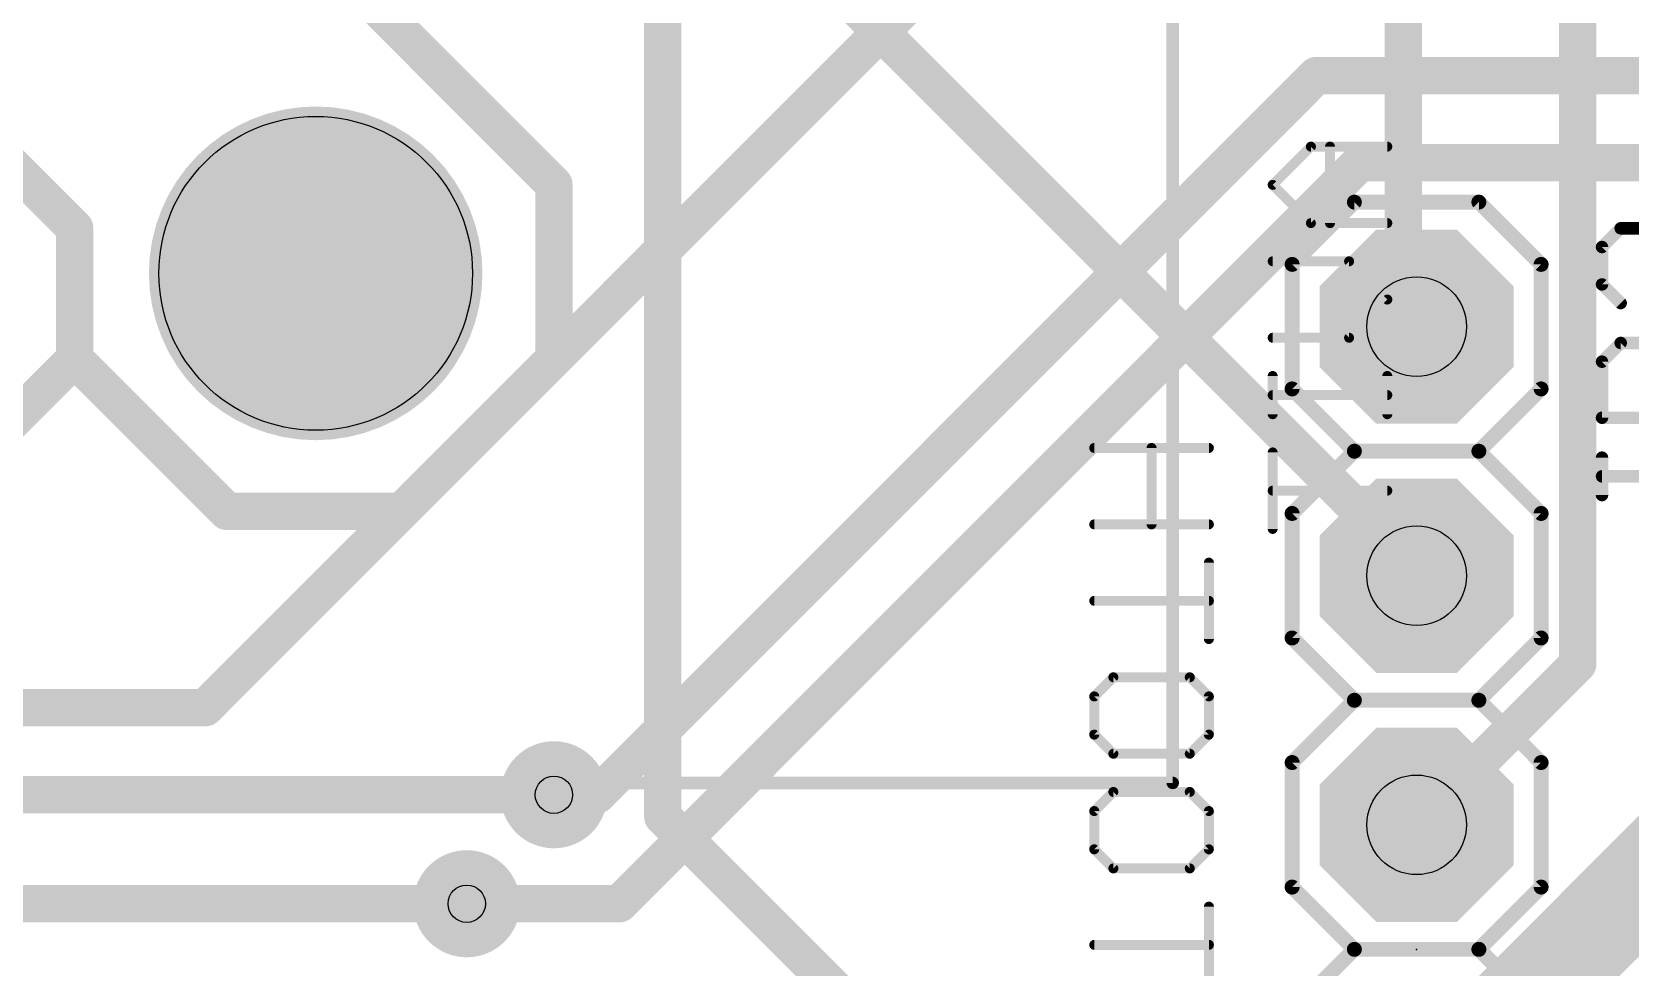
# Model space of a CAD drawing. Extents: x -15 to 99, y 4 to 73.
# Drawn here: x 42.46 to 58.76, y 12.25 to 21.78 of the extents above; entities that cross this region are included whole.
import ezdxf

# ---------------------------------------------------------------- set-up
doc = ezdxf.new("R2010")
doc.units = 0
for name, color, linetype in [('1', 22, 'CONTINUOUS'), ('122', 253, 'CONTINUOUS'), ('16', 175, 'CONTINUOUS'), ('17', 82, 'CONTINUOUS'), ('18', 82, 'CONTINUOUS'), ('20', 7, 'CONTINUOUS'), ('21', 253, 'CONTINUOUS'), ('23', 7, 'CONTINUOUS'), ('25', 253, 'CONTINUOUS'), ('29', 253, 'CONTINUOUS'), ('30', 253, 'CONTINUOUS'), ('44', 253, 'CONTINUOUS'), ('51', 253, 'CONTINUOUS')]:
    doc.layers.add(name, color=color, linetype=linetype)

# ---------------------------------------------------------------- blocks, each defined once
blk = doc.blocks.new('RECT')
blk.add_solid([(-0.5, -0.5), (0.5, -0.5), (-0.5, 0.5), (0.5, 0.5)])
blk = doc.blocks.new('OCTAGONP')
at = {"const_width": 0.5}
blk.add_lwpolyline([(-0.25, -0.1036), (-0.25, 0.1036), (-0.1036, 0.25), (0.1036, 0.25), (0.25, 0.1036), (0.25, -0.1036), (0.1036, -0.25), (-0.1036, -0.25), (-0.25, -0.1036), (-0.25, 0.1036)], dxfattribs=at)
blk = doc.blocks.new('ROUNDV')
at = {"const_width": 0.5}
blk.add_lwpolyline([(0, -0.25, 1), (0, 0.25, 1), (0, -0.25)], format="xyb", dxfattribs=at)

msp = doc.modelspace()

# ---------------------------------------------------------------- linework, layer by layer
at = {"layer": '1', "const_width": 0.381}
for points in [[(46.228, 16.891), (60.2298, 30.8928)], [(55.5625, 21.336), (48.2283, 14.0018)], [(64.008, 21.336), (55.5625, 21.336)], [(41.5607, 21.1137), (42.8942, 19.7803)], [(56.007, 20.447), (48.4505, 12.8905)], [(86.4553, 20.447), (56.007, 20.447)], [(42.8942, 19.7803), (42.8942, 18.4468)], [(42.8942, 18.4468), (44.45, 16.891)], [(44.45, 16.891), (46.228, 16.891)], [(48.2283, 14.0018), (47.7838, 14.0018)], [(48.4505, 12.8905), (46.8948, 12.8905)]]:
    msp.add_lwpolyline(points, dxfattribs=at)
at = {"layer": '1', "const_width": 0.1905}
for points in [[(55.5625, 21.4313, 1), (55.5625, 21.2408)], [(55.6299, 21.2686, 1), (55.4951, 21.4034)], [(56.007, 20.5423, 1), (56.007, 20.3518)], [(56.0744, 20.3796, 1), (55.9396, 20.5144)], [(42.9895, 19.7803, 1), (42.799, 19.7803)], [(42.8269, 19.7129, 1), (42.9616, 19.8476)], [(42.9616, 18.5141, 1), (42.8269, 18.3794)], [(42.799, 18.4468, 1), (42.9895, 18.4468)], [(44.45, 16.9863, 1), (44.45, 16.7958)], [(44.3826, 16.8236, 1), (44.5174, 16.9584)], [(46.1606, 16.9584, 1), (46.2954, 16.8236)], [(46.228, 16.7958, 1), (46.228, 16.9863)], [(47.7838, 14.097, 1), (47.7838, 13.9065)], [(48.2283, 13.9065, 1), (48.2283, 14.097)], [(48.1609, 14.0691, 1), (48.2956, 13.9344)], [(46.8948, 12.9858, 1), (46.8948, 12.7953)], [(48.3831, 12.9579, 1), (48.5179, 12.8231)], [(48.4505, 12.7953, 1), (48.4505, 12.9858)]]:
    msp.add_lwpolyline(points, format="xyb", dxfattribs=at)
at = {"layer": '122', "const_width": 0.1016}
for points in [[(54.4661, 17.5386), (53.2967, 17.5386)], [(53.8814, 16.759), (53.8814, 17.5386)], [(53.2967, 16.759), (54.4661, 16.759)], [(54.4661, 15.5896), (54.4661, 16.3692)], [(53.2967, 15.9794), (54.4661, 15.9794)], [(53.2967, 15.0049), (53.4916, 15.1998)], [(53.4916, 15.1998), (54.2712, 15.1998)], [(54.2712, 15.1998), (54.4661, 15.0049)], [(53.2967, 14.6151), (53.2967, 15.0049)], [(54.4661, 15.0049), (54.4661, 14.6151)], [(53.4916, 14.4202), (53.2967, 14.6151)], [(54.4661, 14.6151), (54.2712, 14.4202)], [(54.2712, 14.4202), (53.4916, 14.4202)], [(53.2967, 13.8355), (53.4916, 14.0304)], [(53.4916, 14.0304), (54.2712, 14.0304)], [(54.2712, 14.0304), (54.4661, 13.8355)], [(53.2967, 13.4457), (53.2967, 13.8355)], [(54.4661, 13.8355), (54.4661, 13.4457)], [(53.4916, 13.2508), (53.2967, 13.4457)], [(54.4661, 13.4457), (54.2712, 13.2508)], [(54.2712, 13.2508), (53.4916, 13.2508)], [(54.4661, 12.0815), (54.4661, 12.8611)], [(53.2967, 12.4713), (54.4661, 12.4713)]]:
    msp.add_lwpolyline(points, dxfattribs=at)
at = {"layer": '122', "const_width": 0.0508}
for points in [[(53.2967, 17.564, 1), (53.2967, 17.5132)], [(53.9068, 17.5386, 1), (53.856, 17.5386)], [(54.4661, 17.5132, 1), (54.4661, 17.564)], [(53.2967, 16.7844, 1), (53.2967, 16.7336)], [(54.4661, 16.7336, 1), (54.4661, 16.7844)], [(53.856, 16.759, 1), (53.9068, 16.759)], [(54.4915, 16.3692, 1), (54.4407, 16.3692)], [(53.2967, 16.0048, 1), (53.2967, 15.954)], [(54.4661, 15.954, 1), (54.4661, 16.0048)], [(54.4407, 15.5896, 1), (54.4915, 15.5896)], [(53.4916, 15.2252, 1), (53.4916, 15.1744)], [(53.5095, 15.1819, 1), (53.4736, 15.2178)], [(54.2891, 15.2178, 1), (54.2532, 15.1819)], [(54.2712, 15.1744, 1), (54.2712, 15.2252)], [(53.3221, 15.0049, 1), (53.2713, 15.0049)], [(53.2787, 15.0229, 1), (53.3146, 14.987)], [(54.4915, 15.0049, 1), (54.4407, 15.0049)], [(54.4481, 14.987, 1), (54.484, 15.0229)], [(53.3146, 14.6331, 1), (53.2787, 14.5972)], [(53.2713, 14.6151, 1), (53.3221, 14.6151)], [(54.4407, 14.6151, 1), (54.4915, 14.6151)], [(54.484, 14.5972, 1), (54.4481, 14.6331)], [(53.4916, 14.4456, 1), (53.4916, 14.3948)], [(53.4736, 14.4023, 1), (53.5095, 14.4382)], [(54.2532, 14.4382, 1), (54.2891, 14.4023)], [(54.2712, 14.3948, 1), (54.2712, 14.4456)], [(53.4916, 14.0558, 1), (53.4916, 14.005)], [(53.5095, 14.0125, 1), (53.4736, 14.0484)], [(54.2891, 14.0484, 1), (54.2532, 14.0125)], [(54.2712, 14.005, 1), (54.2712, 14.0558)], [(53.3221, 13.8355, 1), (53.2713, 13.8355)], [(53.2787, 13.8535, 1), (53.3146, 13.8176)], [(54.4915, 13.8355, 1), (54.4407, 13.8355)], [(54.4481, 13.8176, 1), (54.484, 13.8535)], [(53.3146, 13.4637, 1), (53.2787, 13.4278)], [(53.2713, 13.4457, 1), (53.3221, 13.4457)], [(54.4407, 13.4457, 1), (54.4915, 13.4457)], [(54.484, 13.4278, 1), (54.4481, 13.4637)], [(53.4916, 13.2762, 1), (53.4916, 13.2255)], [(53.4736, 13.2329, 1), (53.5095, 13.2688)], [(54.2532, 13.2688, 1), (54.2891, 13.2329)], [(54.2712, 13.2255, 1), (54.2712, 13.2762)], [(54.4915, 12.8611, 1), (54.4407, 12.8611)], [(53.2967, 12.4967, 1), (53.2967, 12.4459)], [(54.4661, 12.4459, 1), (54.4661, 12.4967)]]:
    msp.add_lwpolyline(points, format="xyb", dxfattribs=at)
at = {"layer": '16'}
for points, const_width in [([(47.7838, 20.2248), (36.6713, 31.3373)], 0.381), ([(42.8942, 19.7803), (32.2263, 30.4483)], 0.381), ([(48.895, 27.1145), (48.895, 13.7795)], 0.381), ([(58.2295, 26.0033), (58.2295, 15.3353)], 0.381), ([(49.784, 23.114), (56.4515, 16.4465)], 0.381), ([(56.4515, 22.4473), (56.4515, 18.8912)], 0.381), ([(47.7838, 18.4468), (47.7838, 20.2248)], 0.381), ([(42.8942, 18.4468), (42.8942, 19.7803)], 0.381), ([(56.4515, 18.8912), (56.5855, 18.7754)], 0.381), ([(41.1163, 16.6687), (42.8942, 18.4468)], 0.381), ([(44.2278, 14.8908), (47.7838, 18.4468)], 0.381), ([(62.8968, 17.1133), (57.1183, 11.3347)], 1.016), ([(56.4515, 16.4465), (56.5855, 16.2354)], 0.381), ([(58.2295, 15.3353), (56.6738, 13.7795)], 0.381), ([(37.7825, 14.8908), (44.2278, 14.8908)], 0.381), ([(47.7838, 14.0018), (33.5598, 14.0018)], 0.381), ([(48.895, 13.7795), (56.4515, 6.223)], 0.381), ([(56.6738, 13.7795), (56.5855, 13.6954)], 0.381), ([(46.8948, 12.8905), (33.1153, 12.8905)], 0.381)]:
    msp.add_lwpolyline(points, dxfattribs=dict(at, const_width=const_width))
at = {"layer": '16', "const_width": 0.1905}
for points in [[(47.879, 20.2248, 1), (47.6885, 20.2248)], [(47.7164, 20.1574, 1), (47.8511, 20.2921)], [(42.9895, 19.7803, 1), (42.799, 19.7803)], [(42.8269, 19.7129, 1), (42.9616, 19.8476)], [(56.5138, 18.9633, 1), (56.3892, 18.8192)], [(56.3563, 18.8912, 1), (56.5468, 18.8912)], [(56.5232, 18.7034, 1), (56.6478, 18.8475)], [(42.9616, 18.3794, 1), (42.8269, 18.5141)], [(47.8511, 18.3794, 1), (47.7164, 18.5141)], [(42.799, 18.4468, 1), (42.9895, 18.4468)], [(47.6885, 18.4468, 1), (47.879, 18.4468)], [(56.5319, 16.4975, 1), (56.3711, 16.3955)], [(56.3841, 16.3791, 1), (56.5189, 16.5139)], [(56.505, 16.1844, 1), (56.6659, 16.2865)], [(58.2969, 15.2679, 1), (58.1621, 15.4026)], [(58.1343, 15.3353, 1), (58.3248, 15.3353)], [(44.1604, 14.9581, 1), (44.2951, 14.8234)], [(44.2278, 14.7955, 1), (44.2278, 14.986)], [(47.7838, 13.9065, 1), (47.7838, 14.097)], [(48.9624, 13.8469, 1), (48.8276, 13.7121)], [(48.7998, 13.7795, 1), (48.9903, 13.7795)], [(56.5198, 13.7644, 1), (56.6511, 13.6264)], [(56.6064, 13.8469, 1), (56.7411, 13.7121)], [(56.7394, 13.7105, 1), (56.6081, 13.8485)], [(46.8948, 12.7953, 1), (46.8948, 12.9858)]]:
    msp.add_lwpolyline(points, format="xyb", dxfattribs=at)
at = {"layer": '20'}
msp.add_circle((45.3537, 19.3191), 1.6, dxfattribs=at)
at = {"layer": '21'}
for points, const_width in [([(54.0972, 14.1224), (54.0972, 64.9224)], 0.127), ([(55.117, 20.2214), (55.5068, 20.6112)], 0.1016), ([(55.5068, 20.6112), (56.2864, 20.6112)], 0.1016), ([(55.7017, 19.8316), (55.7017, 20.6112)], 0.1016), ([(55.5068, 19.8316), (55.117, 20.2214)], 0.1016), ([(55.9505, 20.0454), (55.3155, 19.4104)], 0.1524), ([(57.2205, 20.0454), (55.9505, 20.0454)], 0.1524), ([(57.8555, 19.4104), (57.2205, 20.0454)], 0.1524), ([(56.2864, 19.8316), (55.5068, 19.8316)], 0.1016), ([(55.8966, 19.4418), (55.117, 19.4418)], 0.1016), ([(55.3155, 18.1404), (55.3155, 19.4104)], 0.1524), ([(56.2864, 19.052), (55.8966, 19.4418)], 0.1016), ([(57.8555, 19.4104), (57.8555, 18.1404)], 0.1524), ([(55.8966, 18.6622), (56.2864, 19.052)], 0.1016), ([(55.117, 18.6622), (55.8966, 18.6622)], 0.1016), ([(55.117, 17.8826), (55.117, 18.2724)], 0.1016), ([(56.2864, 17.8826), (56.2864, 18.2724)], 0.1016), ([(56.2864, 18.0775), (55.117, 18.0775)], 0.1016), ([(55.9505, 17.5054), (55.3155, 18.1404)], 0.1524), ([(57.8555, 18.1404), (57.2205, 17.5054)], 0.1524), ([(55.117, 16.7132), (55.117, 17.4928)], 0.1016), ([(55.3155, 16.8704), (55.9505, 17.5054)], 0.1524), ([(57.2205, 17.5054), (55.9505, 17.5054)], 0.1524), ([(57.2205, 17.5054), (57.8555, 16.8704)], 0.1524), ([(56.2864, 17.103), (55.117, 17.103)], 0.1016), ([(55.3155, 15.6004), (55.3155, 16.8704)], 0.1524), ([(57.8555, 16.8704), (57.8555, 15.6004)], 0.1524), ([(55.9505, 14.9654), (55.3155, 15.6004)], 0.1524), ([(57.8555, 15.6004), (57.2205, 14.9654)], 0.1524), ([(55.3155, 14.3304), (55.9505, 14.9654)], 0.1524), ([(57.2205, 14.9654), (55.9505, 14.9654)], 0.1524), ([(57.2205, 14.9654), (57.8555, 14.3304)], 0.1524), ([(55.3155, 13.0604), (55.3155, 14.3304)], 0.1524), ([(57.8555, 14.3304), (57.8555, 13.0604)], 0.1524), ([(-12.0968, 14.1224), (54.0972, 14.1224)], 0.127), ([(55.9505, 12.4254), (55.3155, 13.0604)], 0.1524), ([(57.8555, 13.0604), (57.2205, 12.4254)], 0.1524), ([(55.9505, 12.4254), (55.3155, 11.7904)], 0.1524), ([(57.2205, 12.4254), (55.9505, 12.4254)], 0.1524), ([(57.8555, 11.7904), (57.2205, 12.4254)], 0.1524)]:
    msp.add_lwpolyline(points, dxfattribs=dict(at, const_width=const_width))
for points, const_width in [([(55.5068, 20.6366, 1), (55.5068, 20.5858)], 0.0508), ([(55.5248, 20.5932, 1), (55.4888, 20.6291)], 0.0508), ([(55.7271, 20.6112, 1), (55.6763, 20.6112)], 0.0508), ([(56.2864, 20.5858, 1), (56.2864, 20.6366)], 0.0508), ([(55.135, 20.2393, 1), (55.099, 20.2034)], 0.0508), ([(55.099, 20.2393, 1), (55.135, 20.2034)], 0.0508), ([(55.9505, 20.0835, 1), (55.9505, 20.0073)], 0.0762), ([(55.9774, 20.0185, 1), (55.9235, 20.0724)], 0.0762), ([(57.2474, 20.0724, 1), (57.1935, 20.0185)], 0.0762), ([(57.2205, 20.0073, 1), (57.2205, 20.0835)], 0.0762), ([(55.5068, 19.857, 1), (55.5068, 19.8062)], 0.0508), ([(55.4888, 19.8136, 1), (55.5248, 19.8496)], 0.0508), ([(55.6763, 19.8316, 1), (55.7271, 19.8316)], 0.0508), ([(56.2864, 19.8062, 1), (56.2864, 19.857)], 0.0508), ([(55.117, 19.4672, 1), (55.117, 19.4164)], 0.0508), ([(55.2885, 19.4374, 1), (55.3424, 19.3835)], 0.0762), ([(55.3536, 19.4104, 1), (55.2774, 19.4104)], 0.0762), ([(55.9146, 19.4598, 1), (55.8786, 19.4238)], 0.0508), ([(55.8966, 19.4164, 1), (55.8966, 19.4672)], 0.0508), ([(57.8936, 19.4104, 1), (57.8174, 19.4104)], 0.0762), ([(57.8285, 19.3835, 1), (57.8824, 19.4374)], 0.0762), ([(56.3044, 19.034, 1), (56.2684, 19.07)], 0.0508), ([(56.2684, 19.034, 1), (56.3044, 19.07)], 0.0508), ([(55.117, 18.6876, 1), (55.117, 18.6368)], 0.0508), ([(55.8786, 18.6802, 1), (55.9146, 18.6442)], 0.0508), ([(55.8966, 18.6368, 1), (55.8966, 18.6876)], 0.0508), ([(55.1424, 18.2724, 1), (55.0916, 18.2724)], 0.0508), ([(56.3118, 18.2724, 1), (56.261, 18.2724)], 0.0508), ([(55.117, 18.1029, 1), (55.117, 18.0521)], 0.0508), ([(55.3424, 18.1674, 1), (55.2885, 18.1135)], 0.0762), ([(55.2774, 18.1404, 1), (55.3536, 18.1404)], 0.0762), ([(56.2864, 18.0521, 1), (56.2864, 18.1029)], 0.0508), ([(57.8174, 18.1404, 1), (57.8936, 18.1404)], 0.0762), ([(57.8824, 18.1135, 1), (57.8285, 18.1674)], 0.0762), ([(55.0916, 17.8826, 1), (55.1424, 17.8826)], 0.0508), ([(56.261, 17.8826, 1), (56.3118, 17.8826)], 0.0508), ([(55.1424, 17.4928, 1), (55.0916, 17.4928)], 0.0508), ([(55.9505, 17.5435, 1), (55.9505, 17.4673)], 0.0762), ([(55.9774, 17.4785, 1), (55.9235, 17.5324)], 0.0762), ([(55.9235, 17.4785, 1), (55.9774, 17.5324)], 0.0762), ([(57.2474, 17.5324, 1), (57.1935, 17.4785)], 0.0762), ([(57.1935, 17.5324, 1), (57.2474, 17.4785)], 0.0762), ([(57.2205, 17.4673, 1), (57.2205, 17.5435)], 0.0762), ([(55.117, 17.1284, 1), (55.117, 17.0776)], 0.0508), ([(56.2864, 17.0776, 1), (56.2864, 17.1284)], 0.0508), ([(55.2885, 16.8974, 1), (55.3424, 16.8435)], 0.0762), ([(55.3536, 16.8704, 1), (55.2774, 16.8704)], 0.0762), ([(57.8936, 16.8704, 1), (57.8174, 16.8704)], 0.0762), ([(57.8285, 16.8435, 1), (57.8824, 16.8974)], 0.0762), ([(55.0916, 16.7132, 1), (55.1424, 16.7132)], 0.0508), ([(55.3424, 15.6274, 1), (55.2885, 15.5735)], 0.0762), ([(57.8824, 15.5735, 1), (57.8285, 15.6274)], 0.0762), ([(55.2774, 15.6004, 1), (55.3536, 15.6004)], 0.0762), ([(57.8174, 15.6004, 1), (57.8936, 15.6004)], 0.0762), ([(55.9505, 15.0035, 1), (55.9505, 14.9273)], 0.0762), ([(55.9774, 14.9385, 1), (55.9235, 14.9924)], 0.0762), ([(55.9235, 14.9385, 1), (55.9774, 14.9924)], 0.0762), ([(57.2474, 14.9924, 1), (57.1935, 14.9385)], 0.0762), ([(57.1935, 14.9924, 1), (57.2474, 14.9385)], 0.0762), ([(57.2205, 14.9273, 1), (57.2205, 15.0035)], 0.0762), ([(55.2885, 14.3574, 1), (55.3424, 14.3035)], 0.0762), ([(55.3536, 14.3304, 1), (55.2774, 14.3304)], 0.0762), ([(57.8936, 14.3304, 1), (57.8174, 14.3304)], 0.0762), ([(57.8285, 14.3035, 1), (57.8824, 14.3574)], 0.0762), ([(54.0972, 14.0907, 1), (54.0972, 14.1542)], 0.0635), ([(54.0654, 14.1224, 1), (54.129, 14.1224)], 0.0635), ([(55.3424, 13.0874, 1), (55.2885, 13.0335)], 0.0762), ([(55.2774, 13.0604, 1), (55.3536, 13.0604)], 0.0762), ([(57.8174, 13.0604, 1), (57.8936, 13.0604)], 0.0762), ([(57.8824, 13.0335, 1), (57.8285, 13.0874)], 0.0762), ([(55.9505, 12.4635, 1), (55.9505, 12.3873)], 0.0762), ([(55.9774, 12.3985, 1), (55.9235, 12.4524)], 0.0762), ([(55.9235, 12.3985, 1), (55.9774, 12.4524)], 0.0762), ([(57.2474, 12.4524, 1), (57.1935, 12.3985)], 0.0762), ([(57.1935, 12.4524, 1), (57.2474, 12.3985)], 0.0762), ([(57.2205, 12.3873, 1), (57.2205, 12.4635)], 0.0762)]:
    msp.add_lwpolyline(points, format="xyb", dxfattribs=dict(at, const_width=const_width))
at = {"layer": '23'}
msp.add_point((56.5855, 12.4254), dxfattribs=at)
at = {"layer": '25', "const_width": 0.127}
for points in [[(58.6674, 19.7784), (58.4768, 19.5877)], [(58.8581, 19.7784), (58.6674, 19.7784)], [(58.4768, 19.5877), (58.4768, 19.2064)], [(58.4768, 19.2064), (58.6674, 19.0157)], [(58.4768, 18.4183), (58.6674, 18.609)], [(58.6674, 18.609), (59.0488, 18.609)], [(58.4768, 17.8463), (58.4768, 18.4183)], [(59.6208, 17.8463), (58.4768, 17.8463)], [(58.4768, 17.0582), (58.4768, 17.4396)], [(59.4301, 17.2489), (58.4768, 17.2489)]]:
    msp.add_lwpolyline(points, dxfattribs=at)
at = {"layer": '25', "const_width": 0.0635}
for points in [[(58.6674, 19.8101, 1), (58.6674, 19.7466)], [(58.6899, 19.7559, 1), (58.645, 19.8008)], [(58.5085, 19.5877, 1), (58.445, 19.5877)], [(58.4543, 19.6102, 1), (58.4992, 19.5652)], [(58.4992, 19.2288, 1), (58.4543, 19.1839)], [(58.445, 19.2064, 1), (58.5085, 19.2064)], [(58.645, 18.9933, 1), (58.6899, 19.0382)], [(58.6674, 18.6407, 1), (58.6674, 18.5772)], [(58.6899, 18.5865, 1), (58.645, 18.6314)], [(58.5085, 18.4183, 1), (58.445, 18.4183)], [(58.4543, 18.4408, 1), (58.4992, 18.3959)], [(58.445, 17.8463, 1), (58.5085, 17.8463)], [(58.4768, 17.8781, 1), (58.4768, 17.8146)], [(58.5085, 17.4396, 1), (58.445, 17.4396)], [(58.4768, 17.2807, 1), (58.4768, 17.2172)], [(58.445, 17.0582, 1), (58.5085, 17.0582)]]:
    msp.add_lwpolyline(points, format="xyb", dxfattribs=at)
at = {"layer": '29', "const_width": 1.7016}
msp.add_lwpolyline([(45.3537, 18.4683, 1), (45.3537, 20.1699, 1), (45.3537, 18.4683)], format="xyb", dxfattribs=at)
at = {"layer": '30', "const_width": 1.7016}
msp.add_lwpolyline([(45.3537, 18.4683, 1), (45.3537, 20.1699, 1), (45.3537, 18.4683)], format="xyb", dxfattribs=at)
at = {"layer": '44'}
for centre, radius in [((56.5855, 18.7754), 0.508), ((56.5855, 16.2354), 0.508), ((47.7838, 14.0018), 0.1905), ((56.5855, 13.6954), 0.508), ((46.8948, 12.8905), 0.1905)]:
    msp.add_circle(centre, radius, dxfattribs=at)

# ---------------------------------------------------------------- block references
at = {"layer": '17', "xscale": 1.778, "yscale": 1.778}
for p in [(56.5855, 18.7754), (56.5855, 18.7754), (56.5855, 16.2354), (56.5855, 16.2354), (56.5855, 13.6954), (56.5855, 13.6954)]:
    msp.add_blockref('OCTAGONP', p, dxfattribs=at)
at = {"layer": '18', "xscale": 0.889, "yscale": 0.889}
for p in [(47.7838, 14.0018), (47.7838, 14.0018), (46.8948, 12.8905), (46.8948, 12.8905)]:
    msp.add_blockref('ROUNDV', p, dxfattribs=at)
at = {"layer": '29'}
for name, p, xscale, yscale in [('OCTAGONP', (56.5855, 18.7754), 1.9812, 1.9812), ('OCTAGONP', (56.5855, 16.2354), 1.9812, 1.9812), ('OCTAGONP', (56.5855, 13.6954), 1.9812, 1.9812), ('ROUNDV', (47.7838, 14.0018), 1.0922, 1.0922), ('ROUNDV', (46.8948, 12.8905), 1.0922, 1.0922)]:
    msp.add_blockref(name, p, dxfattribs=dict(at, xscale=xscale, yscale=yscale))
at = {"layer": '30'}
for name, p, xscale, yscale in [('OCTAGONP', (56.5855, 18.7754), 1.9812, 1.9812), ('OCTAGONP', (56.5855, 16.2354), 1.9812, 1.9812), ('OCTAGONP', (56.5855, 13.6954), 1.9812, 1.9812), ('ROUNDV', (47.7838, 14.0018), 1.0922, 1.0922), ('ROUNDV', (46.8948, 12.8905), 1.0922, 1.0922)]:
    msp.add_blockref(name, p, dxfattribs=dict(at, xscale=xscale, yscale=yscale))
at = {"layer": '51', "xscale": 0.508, "yscale": 0.508, "rotation": 270}
for p in [(56.5855, 18.7754), (56.5855, 16.2354), (56.5855, 13.6954)]:
    msp.add_blockref('RECT', p, dxfattribs=at)

doc.saveas('drawing.dxf')
